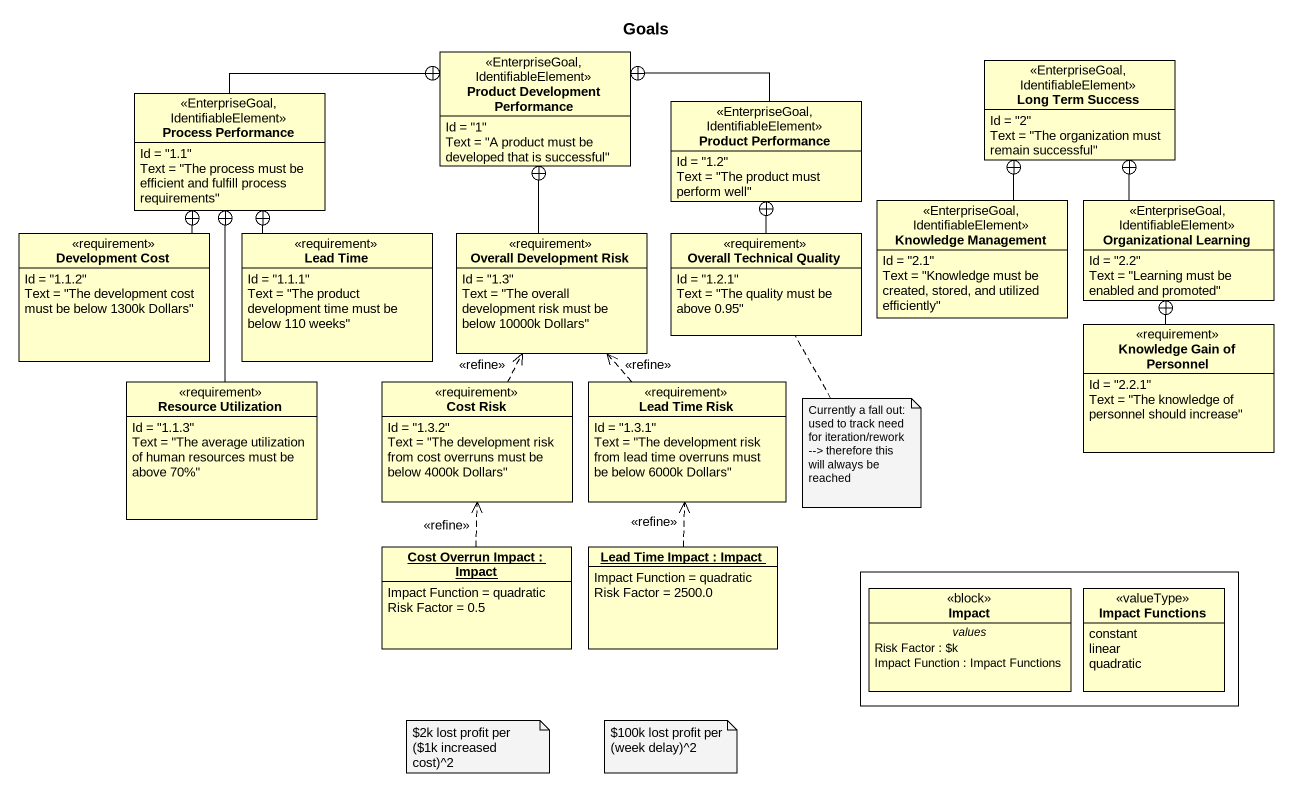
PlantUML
@startuml
title Goals
hide circle
hide empty members
class "Product Development Performance" as Product_Development <<EnterpriseGoal, IdentifiableElement>> {
  Id = "1"
  Text = "A product must be developed that is successful"
}
class "Long Term Success" as Long_Term_Success <<EnterpriseGoal, IdentifiableElement>> {
  Id = "2"
  Text = "The organization must remain successful"
}
class "Process Performance" as Process_Performance <<EnterpriseGoal, IdentifiableElement>> {
  Id = "1.1"
  Text = "The process must be efficient and fulfill process requirements"
}
class "Product Performance" as Product_Performance <<EnterpriseGoal, IdentifiableElement>> {
  Id = "1.2"
  Text = "The product must perform well"
}
class "Development Cost" as Development_Cost <<requirement>> {
  Id = "1.1.2"
  Text = "The development cost must be below 1300k Dollars"
}
class "Lead Time" as Lead_Time <<requirement>> {
  Id = "1.1.1"
  Text = "The product development time must be below 110 weeks"
}
class "Overall Development Risk" as Overall_Development_Risk <<requirement>> {
  Id = "1.3"
  Text = "The overall development risk must be below 10000k Dollars"
}
class "Overall Technical Quality" as Overall_Technical_Quality <<requirement>> {
  Id = "1.2.1"
  Text = "The quality must be above 0.95"
}
class "Knowledge Management" as Knowledge_Management <<EnterpriseGoal, IdentifiableElement>> {
  Id = "2.1"
  Text = "Knowledge must be created, stored, and utilized efficiently"
}
class "Organizational Learning" as Organizational_Learning <<EnterpriseGoal, IdentifiableElement>> {
  Id = "2.2"
  Text = "Learning must be enabled and promoted"
}
class "Knowledge Gain of Personnel" as Knowledge_Gain_of_Personnel <<requirement>> {
  Id = "2.2.1"
  Text = "The knowledge of personnel should increase"
}
class "Resource Utilization" as Resource_Utilization <<requirement>> {
  Id = "1.1.3"
  Text = "The average utilization of human resources must be above 70%"
}
class "Cost Risk" as Cost_Risk <<requirement>> {
  Id = "1.3.2"
  Text = "The development risk from cost overruns must be below 4000k Dollars"
}
class "Lead Time Risk" as Lead_Time_Risk <<requirement>> {
  Id = "1.3.1"
  Text = "The development risk from lead time overruns must be below 6000k Dollars"
}
object "Cost Overrun Impact : Impact" as Cost_Overrun_Impact {
  Impact Function = quadratic
  Risk Factor = 0.5
}
object "Lead Time Impact : Impact" as Lead_Time_Impact {
  Impact Function = quadratic
  Risk Factor = 2500.0
}
rectangle " " as rectangle1 {
  class Impact <<block>> {
    -- values --
    Risk Factor : ~$k
    Impact Function : Impact Functions
  }
  enum "Impact Functions" as Impact_Functions <<valueType>> {
    constant
    linear
    quadratic
  }
}
Process_Performance -right-+ Product_Development
Product_Performance -left-+ Product_Development
Development_Cost -up-+ Process_Performance
Lead_Time -up-+ Process_Performance
Overall_Development_Risk -up-+ Product_Development
Overall_Technical_Quality -up-+ Product_Performance
Knowledge_Management -up-+ Long_Term_Success
Organizational_Learning -up-+ Long_Term_Success
Knowledge_Gain_of_Personnel -up-+ Organizational_Learning
Resource_Utilization -up-+ Process_Performance
Cost_Risk .up.> Overall_Development_Risk : <<refine>>
Lead_Time_Risk .up.> Overall_Development_Risk : <<refine>>
Cost_Overrun_Impact .up.> Cost_Risk : <<refine>>
Lead_Time_Impact .up.> Lead_Time_Risk : <<refine>>
note bottom of Overall_Technical_Quality
  Currently a fall out: used to track need for iteration/rework
  ~--> therefore this will always be reached
end note
note as N2
  ~$2k lost profit per (~$1k increased cost)^2
end note
note as N3
  ~$100k lost profit per (week delay)^2
end note
@enduml
